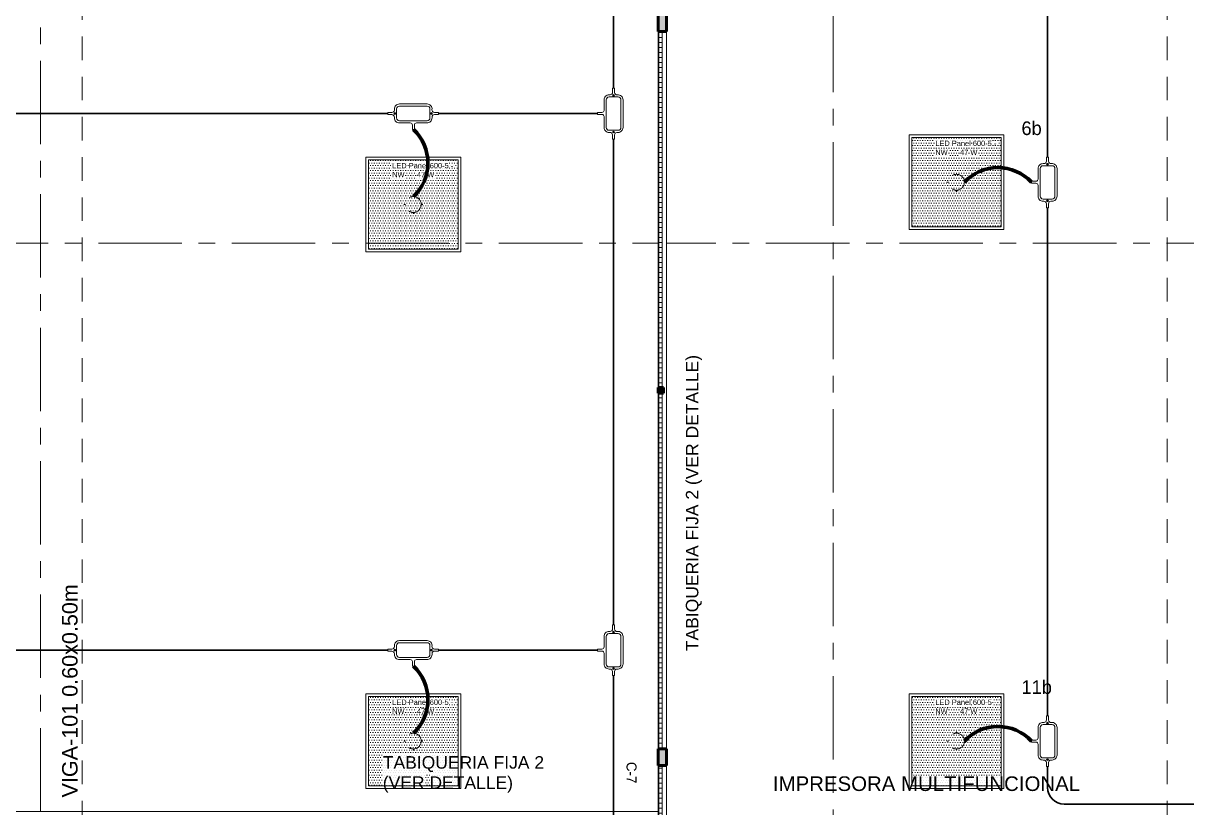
# Model space of a CAD drawing. Header units: inches. Extents: x -38 to 5698, y -33 to 92.
# Drawn here: x 201.22 to 208.19, y 31.02 to 35.72 of the extents above; entities that cross this region are included whole.
import ezdxf
from ezdxf.lldxf.tags import DXFTag

# ---------------------------------------------------------------- set-up
doc = ezdxf.new("R2010")
doc.units = ezdxf.units.IN
doc.header["$MEASUREMENT"] = 0
doc.set_wipeout_variables(frame=1)
for name, pattern in [('CONTINUA', [0]), ('DASHED', [0.75, 0.5, -0.25]), ('Hidden Line', [0.195611, 0.141111, -0.0545]), ('HIDDEN2', [0.1875, 0.125, -0.0625]), ('Punto & Raya', [0.65, 0.5, -0.075, 0, -0.075]), ('Wipeout_Contour', [1, 0, -1])]:
    doc.linetypes.add(name, pattern=pattern)
for name, color, linetype, lineweight in [('00 IE CKTO ILUMINACION', 3, 'Continuous', 50), ('00_IE_Luminarias', 6, 'Continuous', 30), ('ALUMBRADO_CONDUIT', 30, 'CONDUIT1', 30), ('Bancas', 1, 'Continuous', 13), ('CABLEADO EXT.', 3, 'PVCSUBT', 30), ('Luminarias', 5, 'Continuous', 20), ('Simb_Alumbrado', 140, 'CONTINUA', 30)]:
    doc.layers.add(name, color=color, linetype=linetype, lineweight=lineweight)
for name, color, linetype in [('02 _ ARQ _ ALB _ Ejes Generales', 7, 'Continuous'), ('02 _ ARQ _ ZON _ Espacio.3D', 7, 'Continuous'), ('08 _ STR _ EXT _ 09 Vigas', 7, 'Continuous'), ('Acabado - Muros', 7, 'Continuous'), ('Marcador - Secciones', 251, 'Continuous'), ('Notas - Etiquetas', 251, 'Continuous')]:
    doc.layers.add(name, color=color, linetype=linetype)
doc.styles.add('Estilo_Generado_4', font='swisse.ttf')
doc.styles.add('{18b73a54-fa43-428c-adcb-c1c7bbdf2c84}', font='Simplex.shx')
tags = doc.linetypes.add('CONDUIT1', pattern='A,1,-0.19772,["con",{18b73a54-fa43-428c-adcb-c1c7bbdf2c84},S=0.2,R=0,X=0,Y=-0.065594],-0.593642', length=1.791362).pattern_tags.tags
tags[6] = DXFTag(74, 10)
tags = doc.linetypes.add('PVCSUBT', pattern='A,0.6,-0.3,0.6,-0.075691,["PVC",Standard,S=0.2,R=0,X=0,Y=-0.093724],-0.621005', length=2.196696).pattern_tags.tags
tags[10] = DXFTag(74, 10)
pattern_1 = [(0, (185.000023, 3e-09), (0, 0.030000001), [])]

# ---------------------------------------------------------------- blocks, each defined once
blk = doc.blocks.new('*U270')
at = {"layer": 'Luminarias', "linetype": 'DASHED', "lineweight": 0, "ltscale": 0.05}
blk.add_lwpolyline([(0, -0.0045), (0, 0.0045)], dxfattribs=at)
blk = doc.blocks.new('*U271')
at = {"color": 0, "linetype": 'ByBlock', "lineweight": -2, "transparency": 16777216}
for p, rotation in [((-0.05, 0), 90), ((0, -0.05), 180), ((0.05, 0), 269.9999999999999)]:
    blk.add_blockref('*U270', p, dxfattribs=dict(at, rotation=rotation))
blk.add_blockref('*U270', (0, 0.05), dxfattribs=at)
blk = doc.blocks.new('PANEL LED 50W')
at = {"layer": 'Luminarias'}
h = blk.add_hatch(dxfattribs=at)
h.set_pattern_fill('DOTS', color=4, scale=0.009097)
h.set_pattern_definition([(0, (0, -2e-14), (0.0072206, 0.01444116), [0, -0.01444116])])
h.paths.add_polyline_path([(-0.2574, -0.2574), (0.2574, -0.2574), (0.2574, 0.2574), (-0.2574, 0.2574)])
h.paths.add_polyline_path([(-0.1296, 0.0974), (0.1849, 0.0974), (0.1849, 0.2469), (-0.1296, 0.2469)], flags=24)
at = {"layer": 'Luminarias', "color": 4, "lineweight": 0}
for points in [[(-0.2729, 0.2729), (0.2729, 0.2729), (0.2729, -0.2729), (-0.2729, -0.2729)], [(-0.2574, -0.2574), (0.2574, -0.2574), (0.2574, 0.2574), (-0.2574, 0.2574)]]:
    blk.add_lwpolyline(points, close=True, dxfattribs=at)
at = {"layer": 'Luminarias', "color": 4, "linetype": 'DASHED', "lineweight": 0, "ltscale": 0.01}
blk.add_circle((0, 0), 0.0455, dxfattribs=at)
at = {"color": 4}
blk.add_blockref('*U271', (0, 0), dxfattribs=at)
at = {"layer": 'Luminarias', "color": 4, "insert": (-0.1218, 0.2392), "char_height": 0.030929, "width": 0.382855, "attachment_point": 1}
blk.add_mtext('{\\Ftxt|c0;LED Panel 600-5 - NW      47 W}', dxfattribs=at)
blk = doc.blocks.new('lumin 47')
at = {"layer": 'ALUMBRADO_CONDUIT', "xscale": 1.041283452965173, "yscale": 1.041283452965173, "zscale": 1.041283452965173}
blk.add_blockref('PANEL LED 50W', (-76.251, 24.2433), dxfattribs=at)
blk = doc.blocks.new('oval t')
at = {"layer": 'Simb_Alumbrado', "lineweight": 13}
blk.add_lwpolyline([(0.0141, 0.0102, -0.414214), (0.0041, 0.0202), (0.0041, 0.0416), (-0.0056, 0.0416), (-0.0056, 0.0202, -0.414214), (-0.0156, 0.0102), (-0.0659, 0.0102, 0.414214), (-0.0899, -0.0138), (-0.0899, -0.0183, -0.414214), (-0.1019, -0.0303), (-0.1213, -0.0303), (-0.1213, -0.04), (-0.1016, -0.04, -0.451917), (-0.0897, -0.0535, 0.451917), (-0.0659, -0.0805), (0.0659, -0.0805, 0.414214), (0.0899, -0.0566), (0.0899, -0.0512, -0.398753), (0.1019, -0.0401), (0.1213, -0.0401), (0.1213, -0.0304), (0.1019, -0.0304, -0.368669), (0.0899, -0.0176), (0.0899, -0.0138, 0.414214), (0.0659, 0.0102), (0.0141, 0.0102)], format="xyb", dxfattribs=at)
blk.add_lwpolyline([(-0.0659, 0), (0.0659, 0, -0.414214), (0.0797, -0.0138), (0.0797, -0.0566, -0.414214), (0.0659, -0.0703), (-0.0659, -0.0703, -0.414214), (-0.0797, -0.0566), (-0.0797, -0.0138, -0.414214)], format="xyb", close=True, dxfattribs=at)
for points in [[(-0.0911, -0.0352), (-0.0828, -0.0352)], [(-0.0869, -0.031), (-0.0869, -0.0394)], [(0.0837, -0.0352), (0.0921, -0.0352)], [(0.0879, -0.031), (0.0879, -0.0394)]]:
    blk.add_lwpolyline(points, dxfattribs=at)
for centre in [(-0.0869, -0.0352), (0.0879, -0.0352)]:
    blk.add_circle(centre, 0.00419, dxfattribs=at)

msp = doc.modelspace()

# ---------------------------------------------------------------- linework, layer by layer
at = {"layer": '02 _ ARQ _ ALB _ Ejes Generales', "color": 251, "linetype": 'Punto & Raya', "lineweight": 13}
msp.add_line((201.32, 45.9), (201.32, 2.05), dxfattribs=at)
at = {"layer": '02 _ ARQ _ ZON _ Espacio.3D', "color": 254, "linetype": 'Continuous', "lineweight": 0, "flags": 128}
msp.add_lwpolyline([(201.07, 31.0002), (205.02, 31), (205.02, 39), (201.0699, 39), (201.0698, 39.7505), (196.27, 39.7505), (196.2701, 39.4), (194.57, 39.4), (194.57, 37.7), (194.22, 37.7), (194.22, 33.75), (193.32, 33.75), (193.32, 29.75), (194.07, 29.75), (194.07, 30.7), (194.57, 30.7), (194.57, 30.2), (195.07, 30.2), (195.07, 29.75), (201.07, 29.75)], close=True, dxfattribs=at)
msp.add_lwpolyline([(215.07, 39.7505), (208.57, 39.7505), (208.57, 39), (205.07, 39), (205.07, 29.7499), (208.07, 29.75), (208.07, 30.8001), (208.57, 30.8001), (208.57, 30.2), (209.17, 30.2), (209.17, 29.75), (215.07, 29.75)], dxfattribs=at)
at = {"layer": '08 _ STR _ EXT _ 09 Vigas', "color": 251, "linetype": 'Hidden Line', "lineweight": 13}
for p, q in [((201.57, 30.2), (201.57, 39.4)), ((208.07, 30.2), (208.07, 39.4))]:
    msp.add_line(p, q, dxfattribs=at)
at = {"layer": 'ALUMBRADO_CONDUIT', "color": 30, "lineweight": 30, "ltscale": 0.4, "true_color": 0xf26722}
for p, q in [((204.7536, 35.3352), (204.7536, 38.3007)), ((207.354, 37.8927), (207.354, 34.9231)), ((200.9803, 35.1841), (203.4011, 35.1841)), ((203.7053, 35.1841), (204.6573, 35.1841)), ((204.7536, 35.031), (204.7536, 32.1185)), ((207.354, 34.6188), (207.3541, 31.5729)), ((200.9803, 31.9674), (203.4011, 31.9675)), ((203.7053, 31.9674), (204.6573, 31.9674)), ((204.7536, 31.8143), (204.7536, 30.2222)), ((207.354, 31.2687), (207.354, 31.1442)), ((207.3541, 31.2687), (207.3541, 31.1405)), ((207.454, 31.0442), (210.6843, 31.0442))]:
    msp.add_line(p, q, dxfattribs=at)
msp.add_arc((207.454, 31.1442), 0.1, 180, 270, dxfattribs=at)
at = {"layer": 'CABLEADO EXT.', "color": 3, "lineweight": 80}
for centre, start, end in [((203.3669, 34.8868), 312.972, 47.028), ((207.0567, 34.5847), 42.972, 137.028), ((203.3669, 31.6701), 312.972, 47.028), ((207.0567, 31.2345), 42.972, 137.028)]:
    msp.add_arc(centre, 0.2747, start, end, dxfattribs=at)
at = {"layer": 'Marcador - Secciones', "color": 251, "linetype": 'Punto & Raya', "lineweight": 13}
for p, q in [((206.07, 46.2111), (206.07, 0.8878)), ((189.6667, 34.4067), (240.9403, 34.4067))]:
    msp.add_line(p, q, dxfattribs=at)

# ---------------------------------------------------------------- block references
for p in [(283.0593, 10.5287), (279.8051, 10.3952), (279.8051, 7.1785), (283.0593, 7.1785)]:
    msp.add_blockref('lumin 47', p)
at = {"layer": 'Bancas', "color": 252, "true_color": 0x939598, "yscale": 1.253906979044094, "zscale": 1.253906979044094}
for p, xscale, rotation in [((204.7095, 35.1831), -1.253906979044094, 90), ((203.5532, 35.14), 1.253906979044094, 180), ((207.3099, 34.7709), -1.253906979044094, 90), ((204.7095, 31.9664), -1.253906979044094, 90), ((203.5532, 31.9233), 1.253906979044094, 180), ((207.3099, 31.4208), -1.253906979044094, 90)]:
    msp.add_blockref('oval t', p, dxfattribs=dict(at, xscale=xscale, rotation=rotation))

# ---------------------------------------------------------------- texts
at = {"layer": '00 IE CKTO ILUMINACION', "color": 3, "linetype": 'CONTINUA', "lineweight": 15}
msp.add_text('C-7', height=0.06, rotation=270, dxfattribs=at).set_placement((204.8313, 31.297))
at = {"layer": '00_IE_Luminarias', "color": 6, "linetype": 'HIDDEN2'}
for s, p in [('6b', (207.1977, 35.0546)), ('11b', (207.1977, 31.7044))]:
    msp.add_text(s, height=0.08174, dxfattribs=at).set_placement(p)
at = {"layer": 'Notas - Etiquetas', "color": 8, "linetype": 'Continuous', "lineweight": 13, "style": 'Estilo_Generado_4'}
for s, insert, char_height, attachment_point, rotation in [('\\A1;{\\pql;\\fSwis721 Ex BT|b0|i0|c0|p34;TABIQUERIA FIJA 2 (VER DETALLE)\\fSwis721 Ex BT|b0|i0|c0|p34; }', (205.2357, 31.9609), 0.075, 4, 90.00002), ('\\A1;{\\pql;\\fSwis721 Ex BT|b0|i0|c0|p34;VIGA-101\\fSwis721 Ex BT|b0|i0|c0|p34; \\fSwis721 Ex BT|b0|i0|c0|p34;0.60\\fSwis721 Ex BT|b0|i0|c0|p34;x\\fSwis721 Ex BT|b0|i0|c0|p34;0.50\\fSwis721 Ex BT|b0|i0|c0|p34;m}', (201.5433, 31.0837), 0.0925, 7, 90)]:
    msp.add_mtext(s, dxfattribs=dict(at, insert=insert, char_height=char_height, attachment_point=attachment_point, rotation=rotation))
at = {"layer": 'Notas - Etiquetas', "color": 8, "linetype": 'Continuous', "lineweight": 13, "insert": (203.371, 31.222), "char_height": 0.075, "width": 0.966952, "attachment_point": 4, "rotation": 359.99993, "line_spacing_factor": 0.969465, "style": 'Estilo_Generado_4'}
msp.add_mtext('\\A1;{\\pql;\\fSwis721 Ex BT|b0|i0|c0|p34;TABIQUERIA FIJA 2 (VER DETALLE)\\fSwis721 Ex BT|b0|i0|c0|p34; }', dxfattribs=at)
at = {"layer": 'Notas - Etiquetas', "color": 8, "linetype": 'Continuous', "lineweight": 35, "insert": (205.7087, 31.1658), "char_height": 0.0875, "attachment_point": 4, "style": 'Estilo_Generado_4'}
msp.add_mtext('\\A1;{\\pql;\\fSwis721 Ex BT|b0|i0|c0|p34;IMPRESORA MULTIFUNCIONAL}', dxfattribs=at)

# ---------------------------------------------------------------- next in the draw order: wipeouts: each hides what was drawn before it
at = {"color": 254, "linetype": 'Wipeout_Contour', "lineweight": 0, "ltscale": 9770.817098}
msp.add_wipeout([(205.07, 35.6749), (205.02, 35.6749), (205.02, 33.5414), (205.053, 33.5414), (205.053, 33.5249), (205.07, 33.5249)], dxfattribs=at).dxf.layer = 'Acabado - Muros'
at = {"color": 254, "linetype": 'Wipeout_Contour', "lineweight": 0, "ltscale": 6513.798511}
msp.add_wipeout([(205.02, 29.8), (205.07, 29.8), (205.07, 31.2749), (205.02, 31.2749)], dxfattribs=at).dxf.layer = 'Acabado - Muros'

# ---------------------------------------------------------------- next in the draw order: linework, layer by layer
at = {"layer": 'Acabado - Muros', "color": 251, "linetype": 'Continuous', "lineweight": 13, "flags": 128}
for points in [[(205.02, 29.8), (205.02, 31.2749)], [(205.07, 29.8), (205.07, 31.2749)]]:
    msp.add_lwpolyline(points, dxfattribs=at)

# ---------------------------------------------------------------- next in the draw order: wipeouts: each hides what was drawn before it
at = {"color": 254, "linetype": 'Wipeout_Contour', "lineweight": 0, "ltscale": 9770.679316}
msp.add_wipeout([(205.02, 33.5084), (205.02, 31.3749), (205.07, 31.3749), (205.07, 33.5249), (205.053, 33.5249), (205.053, 33.5084)], dxfattribs=at).dxf.layer = 'Acabado - Muros'

# ---------------------------------------------------------------- next in the draw order: linework, layer by layer
at = {"layer": 'Acabado - Muros', "color": 251, "linetype": 'Continuous', "lineweight": 13, "flags": 128}
for points in [[(205.02, 33.5414), (205.02, 35.6749)], [(205.07, 31.3749), (205.07, 33.5249), (205.07, 35.6749)], [(205.02, 31.3749), (205.02, 33.5084)]]:
    msp.add_lwpolyline(points, dxfattribs=at)

# ---------------------------------------------------------------- next in the draw order: wipeouts: each hides what was drawn before it
at = {"color": 254, "linetype": 'Wipeout_Contour', "lineweight": 0, "ltscale": 6513.758519}
msp.add_wipeout([(205.025, 31.2749), (205.025, 29.8), (205.045, 29.8), (205.045, 31.2749)], dxfattribs=at).dxf.layer = 'Acabado - Muros'

# ---------------------------------------------------------------- next in the draw order: hatches: boundary and pattern name
at = {"layer": 'Acabado - Muros', "linetype": 'Continuous', "lineweight": 0}
h = msp.add_hatch(dxfattribs=at)
h.set_pattern_fill('CONTRACHAPADO_0002', color=254, style=0, pattern_type=2)
h.set_pattern_definition(pattern_1)
h.paths.add_polyline_path([(205.025, 31.2749), (205.025, 29.8), (205.045, 29.8), (205.045, 31.2749)])

# ---------------------------------------------------------------- next in the draw order: linework, layer by layer
at = {"layer": 'Acabado - Muros', "color": 7, "linetype": 'Continuous', "lineweight": 60}
msp.add_line((205.07, 31.2749), (205.02, 31.2749), dxfattribs=at)
at = {"layer": 'Acabado - Muros', "color": 7, "linetype": 'Continuous', "lineweight": 13, "flags": 128}
msp.add_lwpolyline([(205.025, 31.2749), (205.045, 31.2749), (205.045, 29.8), (205.025, 29.8)], close=True, dxfattribs=at)

# ---------------------------------------------------------------- next in the draw order: wipeouts: each hides what was drawn before it
at = {"color": 254, "linetype": 'Wipeout_Contour', "lineweight": 0, "ltscale": 6513.906522}
msp.add_wipeout([(205.025, 33.5084), (205.025, 31.3749), (205.045, 31.3749), (205.045, 33.5084)], dxfattribs=at).dxf.layer = 'Acabado - Muros'

# ---------------------------------------------------------------- next in the draw order: hatches: boundary and pattern name
at = {"layer": 'Acabado - Muros', "linetype": 'Continuous', "lineweight": 0}
h = msp.add_hatch(dxfattribs=at)
h.set_pattern_fill('CONTRACHAPADO_0002', color=254, style=0, pattern_type=2)
h.set_pattern_definition(pattern_1)
h.paths.add_polyline_path([(205.025, 33.5084), (205.025, 31.3749), (205.045, 31.3749), (205.045, 33.5084)])
msp.add_hatch(color=254, dxfattribs=at).paths.add_polyline_path([(205.07, 31.3749), (205.02, 31.3749), (205.02, 31.2749), (205.07, 31.2749)])

# ---------------------------------------------------------------- next in the draw order: linework, layer by layer
at = {"layer": 'Acabado - Muros', "color": 7, "linetype": 'Continuous', "lineweight": 60}
for p, q in [((205.02, 31.3749), (205.02, 31.2749)), ((205.07, 31.3749), (205.02, 31.3749)), ((205.07, 31.3749), (205.07, 31.2749))]:
    msp.add_line(p, q, dxfattribs=at)
at = {"layer": 'Acabado - Muros', "color": 7, "linetype": 'Continuous', "lineweight": 13, "flags": 128}
msp.add_lwpolyline([(205.025, 33.5084), (205.045, 33.5084), (205.045, 31.3749), (205.025, 31.3749)], close=True, dxfattribs=at)

# ---------------------------------------------------------------- next in the draw order: wipeouts: each hides what was drawn before it
at = {"color": 254, "linetype": 'Wipeout_Contour', "lineweight": 0, "ltscale": 6514.084918}
msp.add_wipeout([(205.025, 35.6749), (205.025, 33.5414), (205.045, 33.5414), (205.045, 35.6749)], dxfattribs=at).dxf.layer = 'Acabado - Muros'

# ---------------------------------------------------------------- next in the draw order: hatches: boundary and pattern name
at = {"layer": 'Acabado - Muros', "linetype": 'Continuous', "lineweight": 0}
for points in [[(205.07, 35.7749), (205.02, 35.7749), (205.02, 35.6749), (205.07, 35.6749)], [(205.053, 33.5414), (205.02, 33.5414), (205.02, 33.5084), (205.053, 33.5084)]]:
    msp.add_hatch(color=254, dxfattribs=at).paths.add_polyline_path(points)
h = msp.add_hatch(dxfattribs=at)
h.set_pattern_fill('CONTRACHAPADO_0002', color=254, style=0, pattern_type=2)
h.set_pattern_definition(pattern_1)
h.paths.add_polyline_path([(205.025, 35.6749), (205.025, 33.5414), (205.045, 33.5414), (205.045, 35.6749)])

# ---------------------------------------------------------------- next in the draw order: linework, layer by layer
at = {"layer": 'Acabado - Muros', "color": 7, "linetype": 'Continuous', "lineweight": 60}
for p, q in [((205.02, 35.7749), (205.02, 35.6749)), ((205.07, 35.7749), (205.07, 35.6749)), ((205.07, 35.6749), (205.02, 35.6749)), ((205.02, 33.5414), (205.02, 33.5084)), ((205.053, 33.5414), (205.02, 33.5414)), ((205.053, 33.5414), (205.053, 33.5084)), ((205.053, 33.5084), (205.02, 33.5084))]:
    msp.add_line(p, q, dxfattribs=at)
at = {"layer": 'Acabado - Muros', "color": 7, "linetype": 'Continuous', "lineweight": 13, "flags": 128}
msp.add_lwpolyline([(205.025, 35.6749), (205.045, 35.6749), (205.045, 33.5414), (205.025, 33.5414)], close=True, dxfattribs=at)

doc.saveas('drawing.dxf')
